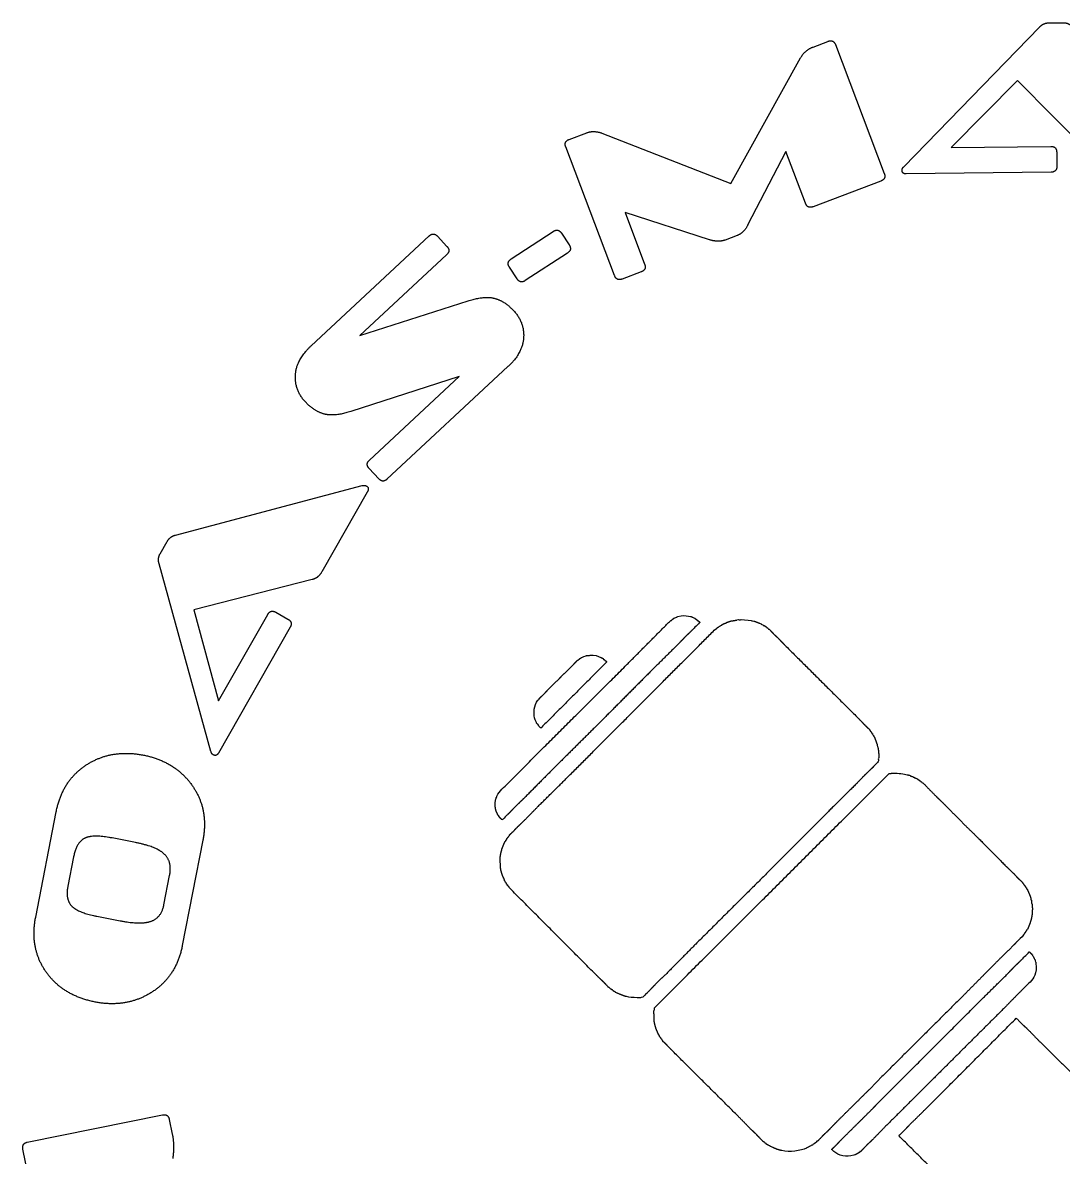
# Model space of a CAD drawing. Header units: millimetres. Extents: x -46.9 to 47.1, y -46.7 to 46.7.
# Drawn here: x -46.9 to -0.2, y -4.2 to 46.7 of the extents above; entities that cross this region are included whole.
import ezdxf

# ---------------------------------------------------------------- set-up
doc = ezdxf.new("R2010")
doc.units = ezdxf.units.MM
doc.layers.get('0').update_dxf_attribs({"linetype": 'CONTINUOUS'})

msp = doc.modelspace()

# ---------------------------------------------------------------- linework, layer by layer
for p, q in [((-7.365, 40.237), (-1.282, 46.501)), ((-0.872, 46.693), (-0.223, 46.701)), ((-11.428, 45.61), (-10.767, 45.861)), ((-10.428, 45.716), (-8.239, 39.938)), ((-15.116, 39.485), (-11.99, 45.124)), ((-2.265, 44.111), (-5.234, 41.098)), ((1.585, 40.219), (-2.265, 44.111)), ((-22.369, 41.464), (-21.579, 41.763)), ((-20.901, 41.747), (-15.116, 39.485)), ((-20.337, 35.352), (-22.527, 41.131)), ((-12.656, 40.921), (-14.366, 37.615)), ((-11.775, 38.597), (-12.656, 40.921)), ((-5.234, 41.098), (-0.774, 41.153)), ((-0.506, 40.891), (-0.498, 40.262)), ((-0.76, 39.994), (-7.253, 39.914)), ((-8.393, 39.596), (-11.433, 38.443)), ((-16.084, 36.964), (-19.867, 38.188)), ((-19.867, 38.188), (-18.987, 35.864)), ((-24.974, 36.098), (-23.084, 37.335)), ((-22.716, 37.258), (-22.372, 36.732)), ((-33.944, 32.205), (-28.651, 37.131)), ((-28.283, 37.124), (-27.855, 36.664)), ((-14.841, 37.152), (-15.374, 36.95)), ((-27.868, 36.289), (-31.766, 32.662)), ((-22.449, 36.365), (-24.34, 35.128)), ((-24.707, 35.205), (-25.051, 35.731)), ((-19.141, 35.522), (-19.995, 35.198)), ((-31.766, 32.662), (-26.907, 34.218)), ((-25.115, 31.269), (-30.545, 26.216)), ((-27.3, 30.819), (-32.166, 29.256)), ((-31.334, 27.065), (-27.3, 30.819)), ((-30.912, 26.236), (-31.341, 26.696)), ((-40.023, 23.713), (-31.656, 25.932)), ((-31.43, 25.634), (-33.469, 22.057)), ((-40.72, 22.866), (-40.399, 23.429)), ((-38.436, 13.999), (-40.762, 22.415)), ((-33.893, 21.711), (-39.198, 20.359)), ((-39.198, 20.359), (-38.1, 16.273)), ((-38.1, 16.273), (-35.892, 20.148)), ((-35.53, 20.247), (-34.984, 19.936)), ((-17.815, 19.884), (-17.787, 19.884)), ((-17.758, 19.926), (-17.73, 19.926)), ((-17.716, 19.954), (-17.688, 19.954)), ((-17.674, 19.982), (-17.548, 20.024)), ((-17.548, 20.038), (-17.52, 20.038)), ((-17.548, 20.024), (-17.548, 20.038)), ((-17.52, 20.052), (-17.352, 20.08)), ((-17.52, 20.038), (-17.52, 20.052)), ((-17.352, 20.08), (-17.352, 20.094)), ((-16.932, 20.052), (-16.89, 20.052)), ((-16.89, 20.052), (-16.89, 20.038)), ((-16.89, 20.038), (-16.862, 20.038)), ((-16.862, 20.038), (-16.862, 20.024)), ((-16.862, 20.024), (-16.736, 19.982)), ((-16.722, 19.954), (-16.694, 19.954)), ((-16.68, 19.926), (-16.652, 19.926)), ((-16.582, 19.87), (-16.582, 19.856)), ((-15.126, 19.842), (-15.126, 19.856)), ((-15.126, 19.856), (-15.07, 19.856)), ((-15.07, 19.856), (-15.07, 19.87)), ((-15.07, 19.87), (-15.014, 19.87)), ((-15.014, 19.87), (-15.014, 19.884)), ((-15.014, 19.884), (-14.93, 19.884)), ((-14.93, 19.898), (-14.846, 19.898)), ((-14.93, 19.884), (-14.93, 19.898)), ((-14.846, 19.898), (-14.846, 19.912)), ((-14.65, 19.926), (-14.201, 19.884)), ((-14.201, 19.884), (-14.201, 19.87)), ((-14.201, 19.87), (-14.145, 19.87)), ((-14.145, 19.87), (-14.145, 19.856)), ((-34.885, 19.574), (-38.1, 13.932)), ((-15.812, 19.492), (-15.784, 19.492)), ((-15.742, 19.548), (-15.714, 19.548)), ((-15.7, 19.576), (-15.672, 19.576)), ((-15.448, 19.716), (-15.448, 19.73)), ((-15.392, 19.758), (-15.35, 19.758)), ((-15.392, 19.744), (-15.392, 19.758)), ((-15.35, 19.758), (-15.35, 19.772)), ((-15.294, 19.786), (-15.294, 19.8)), ((-15.294, 19.8), (-15.252, 19.8)), ((-15.252, 19.814), (-15.21, 19.814)), ((-15.252, 19.8), (-15.252, 19.814)), ((-15.21, 19.828), (-15.168, 19.828)), ((-15.21, 19.814), (-15.21, 19.828)), ((-15.168, 19.842), (-15.126, 19.842)), ((-15.168, 19.828), (-15.168, 19.842)), ((-14.047, 19.842), (-14.047, 19.828)), ((-14.047, 19.828), (-14.005, 19.828)), ((-14.005, 19.828), (-14.005, 19.814)), ((-13.921, 19.8), (-13.921, 19.786)), ((-13.921, 19.786), (-13.893, 19.786)), ((-13.893, 19.786), (-13.893, 19.772)), ((-13.893, 19.772), (-13.851, 19.772)), ((-13.851, 19.772), (-13.851, 19.758)), ((-13.767, 19.73), (-13.767, 19.716)), ((-13.613, 19.646), (-13.613, 19.632)), ((-13.557, 19.59), (-13.529, 19.59)), ((-13.431, 19.492), (-13.403, 19.492)), ((-22.002, 18.091), (-21.974, 18.091)), ((-21.932, 18.147), (-21.904, 18.147)), ((-21.848, 18.189), (-21.848, 18.203)), ((-21.848, 18.203), (-21.82, 18.203)), ((-21.82, 18.203), (-21.82, 18.217)), ((-21.736, 18.245), (-21.736, 18.259)), ((-21.61, 18.287), (-21.61, 18.301)), ((-20.951, 18.217), (-20.923, 18.217)), ((-20.825, 18.133), (-20.797, 18.133)), ((-23.724, 16.341), (-23.724, 16.369)), ((-23.948, 15.724), (-23.948, 15.892)), ((-23.822, 15.276), (-23.836, 15.276)), ((-8.908, 14.996), (-8.908, 14.968)), ((-8.866, 14.94), (-8.866, 14.912)), ((-8.824, 14.884), (-8.824, 14.856)), ((-8.796, 14.842), (-8.796, 14.814)), ((-8.712, 14.674), (-8.698, 14.674)), ((-8.698, 14.674), (-8.698, 14.646)), ((-8.698, 14.646), (-8.684, 14.646)), ((-8.656, 14.562), (-8.642, 14.562)), ((-8.642, 14.562), (-8.642, 14.52)), ((-8.642, 14.52), (-8.628, 14.52)), ((-8.628, 14.52), (-8.628, 14.492)), ((-8.628, 14.492), (-8.614, 14.492)), ((-8.614, 14.492), (-8.614, 14.45)), ((-8.614, 14.45), (-8.6, 14.45)), ((-8.6, 14.45), (-8.6, 14.408)), ((-8.6, 14.408), (-8.586, 14.408)), ((-8.586, 14.408), (-8.586, 14.366)), ((-8.586, 14.366), (-8.572, 14.366)), ((-8.572, 14.366), (-8.572, 14.324)), ((-8.572, 14.324), (-8.558, 14.324)), ((-8.544, 14.212), (-8.53, 14.212)), ((-8.53, 14.212), (-8.53, 14.142)), ((-8.53, 14.142), (-8.516, 14.142)), ((-8.516, 14.142), (-8.516, 14.058)), ((-8.516, 14.058), (-8.502, 14.058)), ((-8.502, 14.058), (-8.502, 13.904)), ((-8.502, 13.904), (-8.488, 13.904)), ((-8.488, 13.904), (-8.488, 13.708)), ((-8.488, 13.708), (-8.502, 13.708)), ((-8.025, 13.008), (-7.927, 13.008)), ((-7.927, 13.008), (-7.927, 13.022)), ((-7.157, 12.951), (-7.157, 12.937)), ((-7.073, 12.923), (-7.073, 12.909)), ((-7.073, 12.909), (-7.045, 12.909)), ((-7.045, 12.909), (-7.045, 12.895)), ((-7.045, 12.895), (-7.003, 12.895)), ((-7.003, 12.895), (-7.003, 12.881)), ((-6.947, 12.867), (-6.947, 12.853)), ((-6.947, 12.853), (-6.905, 12.853)), ((-6.905, 12.853), (-6.905, 12.839)), ((-6.905, 12.839), (-6.877, 12.839)), ((-6.877, 12.839), (-6.877, 12.825)), ((-6.877, 12.825), (-6.849, 12.825)), ((-6.737, 12.741), (-6.709, 12.741)), ((-6.709, 12.741), (-6.709, 12.727)), ((-6.653, 12.685), (-6.625, 12.685)), ((-6.527, 12.587), (-6.499, 12.587)), ((-25.657, 11.873), (-25.643, 11.873)), ((-25.643, 11.929), (-25.629, 11.929)), ((-25.643, 11.873), (-25.643, 11.929)), ((-25.629, 11.957), (-25.615, 11.957)), ((-25.629, 11.929), (-25.629, 11.957)), ((-25.615, 11.957), (-25.615, 11.999)), ((-46.298, 6.572), (-45.377, 11.297)), ((-25.671, 11.495), (-25.685, 11.495)), ((-25.671, 11.411), (-25.671, 11.495)), ((-25.657, 11.411), (-25.671, 11.411)), ((-25.657, 11.355), (-25.657, 11.411)), ((-25.531, 11.089), (-25.531, 11.117)), ((-25.489, 11.033), (-25.489, 11.061)), ((-25.391, 10.935), (-25.391, 10.949)), ((-25.097, 10.165), (-25.097, 10.193)), ((-25.041, 10.235), (-25.041, 10.263)), ((-41.823, 9.914), (-42.874, 10.119)), ((-38.801, 10.015), (-39.722, 5.291)), ((-25.125, 10.123), (-25.125, 10.151)), ((-44.6, 9.274), (-44.856, 7.963)), ((-25.461, 9.282), (-25.447, 9.282)), ((-25.447, 9.282), (-25.447, 9.38)), ((-25.447, 9.38), (-25.433, 9.38)), ((-25.433, 9.38), (-25.433, 9.45)), ((-25.433, 9.45), (-25.419, 9.45)), ((-25.419, 9.45), (-25.419, 9.506)), ((-25.419, 9.506), (-25.405, 9.506)), ((-25.405, 9.506), (-25.405, 9.562)), ((-25.405, 9.562), (-25.391, 9.562)), ((-25.391, 9.562), (-25.391, 9.618)), ((-25.447, 8.75), (-25.447, 8.848)), ((-25.433, 8.75), (-25.447, 8.75)), ((-25.433, 8.666), (-25.433, 8.75)), ((-25.419, 8.666), (-25.433, 8.666)), ((-25.419, 8.61), (-25.419, 8.666)), ((-40.545, 7.123), (-40.29, 8.434)), ((-25.405, 8.61), (-25.419, 8.61)), ((-25.405, 8.554), (-25.405, 8.61)), ((-25.391, 8.554), (-25.405, 8.554)), ((-25.391, 8.512), (-25.391, 8.554)), ((-25.377, 8.512), (-25.391, 8.512)), ((-25.377, 8.47), (-25.377, 8.512)), ((-25.363, 8.47), (-25.377, 8.47)), ((-25.363, 8.428), (-25.363, 8.47)), ((-25.349, 8.428), (-25.363, 8.428)), ((-25.349, 8.386), (-25.349, 8.428)), ((-25.335, 8.386), (-25.349, 8.386)), ((-25.335, 8.358), (-25.335, 8.386)), ((-25.321, 8.358), (-25.335, 8.358)), ((-25.321, 8.316), (-25.321, 8.358)), ((-25.307, 8.316), (-25.321, 8.316)), ((-25.265, 8.232), (-25.279, 8.232)), ((-25.265, 8.204), (-25.265, 8.232)), ((-25.251, 8.204), (-25.265, 8.204)), ((-25.153, 8.008), (-25.153, 8.036)), ((-25.111, 7.952), (-25.111, 7.98)), ((-25.069, 7.896), (-25.069, 7.924)), ((-2.046, 8.134), (-2.046, 8.106)), ((-1.99, 8.064), (-1.99, 8.036)), ((-1.948, 8.008), (-1.948, 7.98)), ((-1.92, 7.966), (-1.92, 7.938)), ((-1.878, 7.882), (-1.864, 7.882)), ((-1.808, 7.756), (-1.794, 7.756)), ((-1.78, 7.7), (-1.766, 7.7)), ((-1.766, 7.7), (-1.766, 7.658)), ((-1.766, 7.658), (-1.752, 7.658)), ((-1.738, 7.602), (-1.724, 7.602)), ((-1.724, 7.602), (-1.724, 7.56)), ((-1.724, 7.56), (-1.71, 7.56)), ((-1.71, 7.56), (-1.71, 7.518)), ((-1.71, 7.518), (-1.696, 7.518)), ((-1.696, 7.518), (-1.696, 7.476)), ((-1.696, 7.476), (-1.682, 7.476)), ((-1.682, 7.476), (-1.682, 7.434)), ((-1.682, 7.434), (-1.668, 7.434)), ((-1.654, 7.322), (-1.64, 7.322)), ((-1.626, 7.154), (-1.612, 7.154)), ((-1.612, 7.154), (-1.612, 6.986)), ((-1.612, 6.678), (-1.626, 6.678)), ((-1.626, 6.678), (-1.626, 6.58)), ((-1.612, 6.986), (-1.597, 6.986)), ((-1.612, 6.846), (-1.612, 6.678)), ((-43.558, 6.609), (-42.507, 6.404)), ((-1.696, 6.313), (-1.822, 6.019)), ((-1.696, 6.355), (-1.696, 6.313)), ((-1.682, 6.355), (-1.696, 6.355)), ((-1.668, 6.397), (-1.682, 6.397)), ((-1.682, 6.397), (-1.682, 6.355)), ((-1.668, 6.453), (-1.668, 6.397)), ((-1.654, 6.453), (-1.668, 6.453)), ((-1.64, 6.509), (-1.654, 6.509)), ((-1.654, 6.509), (-1.654, 6.453)), ((-1.64, 6.58), (-1.64, 6.509)), ((-1.626, 6.58), (-1.64, 6.58)), ((-1.99, 5.795), (-1.99, 5.767)), ((-1.948, 5.851), (-1.948, 5.823)), ((-1.92, 5.893), (-1.92, 5.865)), ((-1.864, 5.949), (-1.878, 5.949)), ((-1.64, 4.927), (-1.64, 4.899)), ((-1.597, 4.871), (-1.597, 4.843)), ((-1.555, 4.787), (-1.541, 4.787)), ((-1.541, 4.787), (-1.541, 4.759)), ((-1.541, 4.759), (-1.527, 4.759)), ((-1.499, 4.675), (-1.485, 4.675)), ((-1.457, 4.549), (-1.443, 4.549)), ((-1.443, 4.549), (-1.443, 4.479)), ((-20.573, 3.415), (-20.601, 3.415)), ((-20.433, 3.303), (-20.461, 3.303)), ((-20.377, 3.26), (-20.405, 3.26)), ((-20.209, 3.148), (-20.209, 3.162)), ((-20.181, 3.148), (-20.209, 3.148)), ((-20.181, 3.134), (-20.181, 3.148)), ((-20.097, 3.092), (-20.097, 3.106)), ((-20.055, 3.092), (-20.097, 3.092)), ((-20.055, 3.078), (-20.055, 3.092)), ((-20.027, 3.078), (-20.055, 3.078)), ((-20.027, 3.064), (-20.027, 3.078)), ((-19.985, 3.064), (-20.027, 3.064)), ((-19.985, 3.05), (-19.985, 3.064)), ((-19.943, 3.05), (-19.985, 3.05)), ((-19.943, 3.036), (-19.943, 3.05)), ((-19.901, 3.036), (-19.943, 3.036)), ((-19.901, 3.022), (-19.901, 3.036)), ((-19.859, 3.022), (-19.901, 3.022)), ((-19.859, 3.008), (-19.859, 3.022)), ((-19.803, 3.008), (-19.859, 3.008)), ((-18.571, 2.364), (-18.557, 2.364)), ((-18.543, 1.874), (-18.557, 1.874)), ((-18.543, 1.79), (-18.543, 1.874)), ((-18.529, 1.79), (-18.543, 1.79)), ((-18.529, 1.734), (-18.529, 1.79)), ((-18.515, 1.734), (-18.529, 1.734)), ((-18.515, 1.678), (-18.515, 1.734)), ((-18.501, 1.678), (-18.515, 1.678)), ((-18.501, 1.636), (-18.501, 1.678)), ((-18.487, 1.636), (-18.501, 1.636)), ((-18.459, 1.538), (-18.473, 1.538)), ((-2.214, 1.93), (-2.004, 1.72)), ((-18.431, 1.468), (-18.445, 1.468)), ((-18.431, 1.44), (-18.431, 1.468)), ((-18.417, 1.44), (-18.431, 1.44)), ((-18.417, 1.398), (-18.417, 1.44)), ((-18.403, 1.398), (-18.417, 1.398)), ((-18.375, 1.342), (-18.389, 1.342)), ((-18.277, 1.146), (-18.277, 1.174)), ((-18.249, 1.104), (-18.249, 1.132)), ((-18.207, 1.048), (-18.207, 1.076)), ((-18.165, 0.992), (-18.165, 1.02)), ((-46.674, -3.533), (-40.618, -2.305)), ((-40.305, -2.512), (-40.17, -3.176)), ((-13.627, -3.518), (-13.655, -3.518)), ((-11.317, -3.56), (-11.345, -3.56)), ((-11.232, -3.49), (-11.26, -3.49)), ((-46.619, -5.086), (-46.871, -3.844)), ((-13.501, -3.616), (-13.529, -3.616)), ((-13.221, -3.77), (-13.347, -3.728)), ((-13.221, -3.784), (-13.221, -3.77)), ((-13.165, -3.812), (-13.165, -3.798)), ((-13.081, -3.84), (-13.081, -3.826)), ((-13.053, -3.84), (-13.081, -3.84)), ((-13.053, -3.854), (-13.053, -3.84)), ((-12.997, -3.854), (-13.053, -3.854)), ((-12.997, -3.868), (-12.997, -3.854)), ((-12.955, -3.868), (-12.997, -3.868)), ((-12.955, -3.882), (-12.955, -3.868)), ((-12.899, -3.882), (-12.955, -3.882)), ((-12.899, -3.896), (-12.899, -3.882)), ((-12.829, -3.896), (-12.899, -3.896)), ((-11.723, -3.784), (-11.723, -3.798)), ((-11.639, -3.742), (-11.639, -3.756)), ((-11.611, -3.742), (-11.639, -3.742)), ((-11.611, -3.728), (-11.611, -3.742)), ((-11.415, -3.63), (-11.443, -3.63)), ((-11.359, -3.588), (-11.387, -3.588)), ((-10.588, -3.868), (-10.588, -3.84)), ((-10.574, -3.868), (-10.588, -3.868)), ((-9.468, -4.05), (-9.468, -4.064)), ((-9.44, -4.05), (-9.468, -4.05)), ((-9.398, -4.022), (-9.426, -4.022)), ((-9.356, -3.994), (-9.384, -3.994)), ((-9.3, -3.952), (-9.328, -3.952)), ((-9.524, -4.078), (-9.524, -4.092))]:
    msp.add_line(p, q)
for points, degree in [([(-1.282, 46.501), (-1.098, 46.69), (-0.872, 46.693)], 2), ([(-0.223, 46.701), (0.022, 46.704), (0.211, 46.519)], 2), ([(-10.767, 45.861), (-10.519, 45.955), (-10.428, 45.716)], 2), ([(-11.99, 45.124), (-11.805, 45.467), (-11.428, 45.61)], 2), ([(-21.579, 41.763), (-21.276, 41.878), (-20.901, 41.747)], 2), ([(-22.527, 41.131), (-22.617, 41.37), (-22.369, 41.464)], 2), ([(-0.774, 41.153), (-0.509, 41.156), (-0.506, 40.891)], 2), ([(-7.442, 40.079), (-7.443, 40.167), (-7.365, 40.237)], 2), ([(-0.498, 40.262), (-0.495, 39.997), (-0.76, 39.994)], 2), ([(-8.239, 39.938), (-8.145, 39.69), (-8.393, 39.596)], 2), ([(-7.253, 39.914), (-7.44, 39.912), (-7.442, 40.079)], 2), ([(-11.433, 38.443), (-11.681, 38.349), (-11.775, 38.597)], 2), ([(-28.651, 37.131), (-28.457, 37.311), (-28.283, 37.124)], 2), ([(-23.084, 37.335), (-22.862, 37.48), (-22.716, 37.258)], 2), ([(-14.366, 37.615), (-14.529, 37.27), (-14.841, 37.152)], 2), ([(-27.855, 36.664), (-27.674, 36.47), (-27.868, 36.289)], 2), ([(-22.372, 36.732), (-22.227, 36.51), (-22.449, 36.365)], 2), ([(-15.374, 36.95), (-15.687, 36.831), (-16.084, 36.964)], 2), ([(-25.051, 35.731), (-25.196, 35.953), (-24.974, 36.098)], 2), ([(-18.987, 35.864), (-18.893, 35.616), (-19.141, 35.522)], 2), ([(-24.34, 35.128), (-24.562, 34.983), (-24.707, 35.205)], 2), ([(-19.995, 35.198), (-20.243, 35.104), (-20.337, 35.352)], 2), ([(-26.907, 34.218), (-26.161, 34.456), (-25.71, 34.332)], 2), ([(-25.71, 34.332), (-25.26, 34.208), (-24.851, 33.769)], 2), ([(-24.851, 33.769), (-24.376, 33.258), (-24.415, 32.572)], 2), ([(-34.648, 30.899), (-34.606, 31.589), (-33.944, 32.205)], 2), ([(-24.415, 32.572), (-24.453, 31.885), (-25.115, 31.269)], 2), ([(-34.215, 29.698), (-34.69, 30.209), (-34.648, 30.899)], 2), ([(-33.362, 29.143), (-33.813, 29.267), (-34.215, 29.698)], 2), ([(-32.166, 29.256), (-32.911, 29.019), (-33.362, 29.143)], 2), ([(-31.341, 26.696), (-31.521, 26.891), (-31.334, 27.065)], 2), ([(-30.545, 26.216), (-30.731, 26.042), (-30.912, 26.236)], 2), ([(-31.656, 25.932), (-31.549, 25.961), (-31.455, 25.908)], 2), ([(-31.455, 25.908), (-31.319, 25.83), (-31.43, 25.634)], 2), ([(-40.399, 23.429), (-40.277, 23.643), (-40.023, 23.713)], 2), ([(-40.762, 22.415), (-40.832, 22.67), (-40.72, 22.866)], 2), ([(-33.469, 22.057), (-33.625, 21.784), (-33.893, 21.711)], 2), ([(-35.892, 20.148), (-35.76, 20.378), (-35.53, 20.247)], 2), ([(-34.984, 19.936), (-34.753, 19.804), (-34.885, 19.574)], 2), ([(-19.859, 17.825), (-18.837, 18.854), (-17.815, 19.884)], 2), ([(-17.787, 19.884), (-17.777, 19.898), (-17.768, 19.912), (-17.758, 19.926)], 3), ([(-17.73, 19.926), (-17.726, 19.935), (-17.721, 19.944), (-17.716, 19.954)], 3), ([(-17.688, 19.954), (-17.684, 19.963), (-17.679, 19.972), (-17.674, 19.982)], 3), ([(-17.352, 20.094), (-17.188, 20.097), (-17.045, 20.095), (-16.932, 20.052)], 3), ([(-16.736, 19.982), (-16.732, 19.972), (-16.727, 19.963), (-16.722, 19.954)], 3), ([(-16.694, 19.954), (-16.69, 19.944), (-16.685, 19.935), (-16.68, 19.926)], 3), ([(-16.652, 19.926), (-16.643, 19.912), (-16.634, 19.898), (-16.624, 19.884)], 3), ([(-16.624, 19.884), (-16.61, 19.879), (-16.596, 19.874), (-16.582, 19.87)], 3), ([(-16.582, 19.856), (-16.559, 19.837), (-16.536, 19.818), (-16.512, 19.8)], 3), ([(-14.846, 19.912), (-14.784, 19.929), (-14.69, 19.89), (-14.65, 19.926)], 3), ([(-14.145, 19.856), (-14.113, 19.851), (-14.08, 19.846), (-14.047, 19.842)], 3), ([(-22.478, 12.811), (-19.145, 16.151), (-15.812, 19.492)], 2), ([(-16.792, 19.506), (-16.981, 19.323), (-17.17, 19.141)], 2), ([(-16.736, 19.576), (-16.755, 19.552), (-16.774, 19.529), (-16.792, 19.506)], 3), ([(-16.526, 19.786), (-16.574, 19.703), (-16.669, 19.642), (-16.736, 19.576)], 3), ([(-16.512, 19.8), (-16.524, 19.784), (-16.51, 19.798), (-16.526, 19.786)], 3), ([(-15.784, 19.492), (-15.77, 19.51), (-15.756, 19.529), (-15.742, 19.548)], 3), ([(-15.714, 19.548), (-15.709, 19.557), (-15.704, 19.566), (-15.7, 19.576)], 3), ([(-15.672, 19.576), (-15.662, 19.59), (-15.653, 19.604), (-15.644, 19.618)], 3), ([(-15.644, 19.618), (-15.625, 19.622), (-15.606, 19.627), (-15.588, 19.632)], 3), ([(-15.588, 19.632), (-15.583, 19.641), (-15.578, 19.65), (-15.574, 19.66)], 3), ([(-15.574, 19.66), (-15.555, 19.664), (-15.536, 19.669), (-15.518, 19.674)], 3), ([(-15.518, 19.674), (-15.513, 19.683), (-15.508, 19.692), (-15.504, 19.702)], 3), ([(-15.504, 19.702), (-15.485, 19.706), (-15.466, 19.711), (-15.448, 19.716)], 3), ([(-15.448, 19.73), (-15.429, 19.734), (-15.41, 19.739), (-15.392, 19.744)], 3), ([(-15.35, 19.772), (-15.331, 19.776), (-15.312, 19.781), (-15.294, 19.786)], 3), ([(-14.005, 19.814), (-13.977, 19.809), (-13.949, 19.804), (-13.921, 19.8)], 3), ([(-13.851, 19.758), (-13.823, 19.748), (-13.795, 19.739), (-13.767, 19.73)], 3), ([(-13.767, 19.716), (-13.739, 19.706), (-13.711, 19.697), (-13.683, 19.688)], 3), ([(-13.683, 19.688), (-13.679, 19.678), (-13.674, 19.669), (-13.669, 19.66)], 3), ([(-13.669, 19.66), (-13.651, 19.655), (-13.632, 19.65), (-13.613, 19.646)], 3), ([(-13.613, 19.632), (-13.599, 19.627), (-13.585, 19.622), (-13.571, 19.618)], 3), ([(-13.571, 19.618), (-13.567, 19.608), (-13.562, 19.599), (-13.557, 19.59)], 3), ([(-13.529, 19.59), (-13.525, 19.58), (-13.52, 19.571), (-13.515, 19.562)], 3), ([(-13.515, 19.562), (-13.501, 19.557), (-13.487, 19.552), (-13.473, 19.548)], 3), ([(-13.473, 19.548), (-13.459, 19.529), (-13.445, 19.51), (-13.431, 19.492)], 3), ([(-13.403, 19.492), (-13.284, 19.365), (-13.165, 19.239)], 2), ([(-17.17, 19.141), (-17.331, 18.973), (-17.492, 18.805)], 2), ([(-13.165, 19.239), (-13.102, 19.183), (-13.039, 19.127)], 2), ([(-13.039, 19.127), (-12.864, 18.945), (-12.689, 18.763)], 2), ([(-21.61, 18.301), (-21.559, 18.318), (-21.462, 18.299), (-21.428, 18.329)], 3), ([(-21.428, 18.329), (-21.235, 18.333), (-21.073, 18.286), (-20.951, 18.217)], 3), ([(-17.492, 18.805), (-18.031, 18.273), (-18.571, 17.741)], 2), ([(-12.689, 18.763), (-11.051, 17.132), (-9.412, 15.5)], 2), ([(-24.158, 13.54), (-22.009, 15.682), (-19.859, 17.825)], 2), ([(-20.699, 18.007), (-22.17, 16.53), (-23.64, 15.052)], 2), ([(-22.716, 17.377), (-22.478, 17.608), (-22.24, 17.839)], 2), ([(-22.24, 17.839), (-22.121, 17.965), (-22.002, 18.091)], 2), ([(-21.974, 18.091), (-21.96, 18.11), (-21.946, 18.128), (-21.932, 18.147)], 3), ([(-21.904, 18.147), (-21.899, 18.156), (-21.894, 18.166), (-21.89, 18.175)], 3), ([(-21.89, 18.175), (-21.876, 18.18), (-21.862, 18.184), (-21.848, 18.189)], 3), ([(-21.82, 18.217), (-21.792, 18.227), (-21.764, 18.236), (-21.736, 18.245)], 3), ([(-21.736, 18.259), (-21.694, 18.269), (-21.652, 18.278), (-21.61, 18.287)], 3), ([(-20.923, 18.217), (-20.919, 18.208), (-20.914, 18.198), (-20.909, 18.189)], 3), ([(-20.909, 18.189), (-20.891, 18.184), (-20.872, 18.18), (-20.853, 18.175)], 3), ([(-20.853, 18.175), (-20.844, 18.161), (-20.835, 18.147), (-20.825, 18.133)], 3), ([(-20.797, 18.133), (-20.793, 18.124), (-20.788, 18.114), (-20.783, 18.105)], 3), ([(-20.783, 18.105), (-20.734, 18.063), (-20.685, 18.021)], 2), ([(-20.685, 18.021), (-20.697, 18.005), (-20.684, 18.019), (-20.699, 18.007)], 3), ([(-22.856, 17.223), (-22.786, 17.3), (-22.716, 17.377)], 2), ([(-18.571, 17.741), (-19.74, 16.565), (-20.909, 15.388)], 2), ([(-23.346, 16.747), (-23.101, 16.985), (-22.856, 17.223)], 2), ([(-23.948, 15.892), (-23.904, 16.043), (-23.861, 16.184), (-23.78, 16.299)], 3), ([(-23.78, 16.299), (-23.762, 16.313), (-23.743, 16.327), (-23.724, 16.341)], 3), ([(-23.724, 16.369), (-23.598, 16.488), (-23.472, 16.607)], 2), ([(-23.472, 16.607), (-23.409, 16.677), (-23.346, 16.747)], 2), ([(-23.85, 15.332), (-23.91, 15.443), (-23.948, 15.551), (-23.948, 15.724)], 3), ([(-23.836, 15.276), (-23.841, 15.295), (-23.846, 15.314), (-23.85, 15.332)], 3), ([(-23.808, 15.234), (-23.813, 15.248), (-23.818, 15.262), (-23.822, 15.276)], 3), ([(-20.909, 15.388), (-22.016, 14.289), (-23.122, 13.19)], 2), ([(-9.412, 15.5), (-9.244, 15.325), (-9.076, 15.15)], 2), ([(-23.78, 15.22), (-23.79, 15.225), (-23.799, 15.23), (-23.808, 15.234)], 3), ([(-23.654, 15.066), (-23.714, 15.101), (-23.742, 15.163), (-23.78, 15.22)], 3), ([(-23.64, 15.052), (-23.656, 15.064), (-23.642, 15.05), (-23.654, 15.066)], 3), ([(-9.076, 15.15), (-8.992, 15.073), (-8.908, 14.996)], 2), ([(-8.908, 14.968), (-8.894, 14.959), (-8.88, 14.949), (-8.866, 14.94)], 3), ([(-8.866, 14.912), (-8.852, 14.903), (-8.838, 14.893), (-8.824, 14.884)], 3), ([(-8.824, 14.856), (-8.814, 14.851), (-8.805, 14.847), (-8.796, 14.842)], 3), ([(-8.796, 14.814), (-8.786, 14.809), (-8.777, 14.805), (-8.768, 14.8)], 3), ([(-8.768, 14.8), (-8.763, 14.781), (-8.758, 14.763), (-8.754, 14.744)], 3), ([(-8.754, 14.744), (-8.744, 14.739), (-8.735, 14.735), (-8.726, 14.73)], 3), ([(-8.726, 14.73), (-8.721, 14.711), (-8.716, 14.693), (-8.712, 14.674)], 3), ([(-8.684, 14.646), (-8.674, 14.618), (-8.665, 14.59), (-8.656, 14.562)], 3), ([(-8.558, 14.324), (-8.553, 14.287), (-8.548, 14.249), (-8.544, 14.212)], 3), ([(-43.998, 13.416), (-42.896, 14.117), (-41.468, 13.838)], 2), ([(-41.468, 13.838), (-40.061, 13.564), (-39.293, 12.494)], 2), ([(-38.338, 13.853), (-38.415, 13.897), (-38.436, 13.999)], 2), ([(-38.1, 13.932), (-38.193, 13.77), (-38.338, 13.853)], 2), ([(-45.377, 11.297), (-45.1, 12.715), (-43.998, 13.416)], 2), ([(-25.111, 12.573), (-24.635, 13.057), (-24.158, 13.54)], 2), ([(-8.754, 13.288), (-8.943, 13.105), (-9.132, 12.923)], 2), ([(-8.698, 13.358), (-8.716, 13.334), (-8.735, 13.311), (-8.754, 13.288)], 3), ([(-8.516, 13.554), (-8.534, 13.485), (-8.649, 13.406), (-8.698, 13.358)], 3), ([(-8.502, 13.708), (-8.516, 13.655), (-8.486, 13.588), (-8.516, 13.554)], 3), ([(-23.122, 13.19), (-23.738, 12.567), (-24.355, 11.943)], 2), ([(-23.752, 11.551), (-23.115, 12.181), (-22.478, 12.811)], 2), ([(-18.543, 2.504), (-13.285, 7.755), (-8.025, 13.008)], 2), ([(-9.132, 12.923), (-9.335, 12.713), (-9.538, 12.503)], 2), ([(-7.927, 13.022), (-7.681, 13.025), (-7.447, 13.026), (-7.269, 12.965)], 3), ([(-7.269, 12.965), (-7.232, 12.961), (-7.195, 12.956), (-7.157, 12.951)], 3), ([(-7.157, 12.937), (-7.129, 12.933), (-7.101, 12.928), (-7.073, 12.923)], 3), ([(-7.003, 12.881), (-6.985, 12.877), (-6.966, 12.872), (-6.947, 12.867)], 3), ([(-6.849, 12.825), (-6.845, 12.816), (-6.84, 12.807), (-6.835, 12.797)], 3), ([(-6.835, 12.797), (-6.807, 12.788), (-6.779, 12.779), (-6.751, 12.769)], 3), ([(-6.751, 12.769), (-6.746, 12.76), (-6.742, 12.751), (-6.737, 12.741)], 3), ([(-6.709, 12.727), (-6.695, 12.723), (-6.681, 12.718), (-6.667, 12.713)], 3), ([(-39.293, 12.494), (-38.526, 11.423), (-38.801, 10.015)], 2), ([(-25.615, 11.999), (-25.514, 12.226), (-25.278, 12.406), (-25.111, 12.573)], 3), ([(-9.538, 12.503), (-10.14, 11.908), (-10.742, 11.313)], 2), ([(-6.667, 12.713), (-6.662, 12.704), (-6.658, 12.695), (-6.653, 12.685)], 3), ([(-6.625, 12.685), (-6.62, 12.676), (-6.616, 12.667), (-6.611, 12.657)], 3), ([(-6.611, 12.657), (-6.597, 12.653), (-6.583, 12.648), (-6.569, 12.643)], 3), ([(-6.569, 12.643), (-6.555, 12.625), (-6.541, 12.606), (-6.527, 12.587)], 3), ([(-6.499, 12.587), (-6.205, 12.286), (-5.911, 11.985)], 2), ([(-25.685, 11.495), (-25.707, 11.573), (-25.675, 11.82), (-25.657, 11.873)], 3), ([(-24.355, 11.943), (-24.558, 11.747), (-24.761, 11.551)], 2), ([(-5.911, 11.985), (-5.722, 11.803), (-5.533, 11.621)], 2), ([(-25.559, 11.131), (-25.608, 11.243), (-25.657, 11.355)], 2), ([(-24.761, 11.551), (-24.95, 11.355), (-25.139, 11.159)], 2), ([(-24.341, 10.949), (-24.046, 11.25), (-23.752, 11.551)], 2), ([(-10.742, 11.313), (-12.178, 9.871), (-13.613, 8.428)], 2), ([(-5.533, 11.621), (-5.071, 11.152), (-4.608, 10.683)], 2), ([(-25.531, 11.117), (-25.54, 11.122), (-25.55, 11.126), (-25.559, 11.131)], 3), ([(-25.489, 11.061), (-25.503, 11.07), (-25.517, 11.08), (-25.531, 11.089)], 3), ([(-25.391, 10.949), (-25.44, 10.991), (-25.489, 11.033)], 2), ([(-25.195, 11.117), (-25.243, 11.068), (-25.322, 10.953), (-25.391, 10.935)], 3), ([(-25.139, 11.159), (-25.157, 11.145), (-25.176, 11.131), (-25.195, 11.117)], 3), ([(-24.747, 10.557), (-24.544, 10.753), (-24.341, 10.949)], 2), ([(-42.874, 10.119), (-43.752, 10.29), (-44.114, 10.1)], 2), ([(-25.097, 10.193), (-25.078, 10.207), (-25.059, 10.221), (-25.041, 10.235)], 3), ([(-25.041, 10.263), (-24.943, 10.354), (-24.845, 10.445)], 2), ([(-24.845, 10.445), (-24.796, 10.501), (-24.747, 10.557)], 2), ([(-4.608, 10.683), (-4.293, 10.375), (-3.978, 10.067)], 2), ([(-44.114, 10.1), (-44.476, 9.911), (-44.6, 9.274)], 2), ([(-40.515, 9.384), (-40.859, 9.726), (-41.823, 9.914)], 2), ([(-25.391, 9.618), (-25.321, 9.787), (-25.251, 9.955)], 2), ([(-25.251, 9.955), (-25.241, 9.959), (-25.232, 9.964), (-25.223, 9.969)], 3), ([(-25.223, 9.969), (-25.218, 9.987), (-25.213, 10.006), (-25.209, 10.025)], 3), ([(-25.209, 10.025), (-25.199, 10.029), (-25.19, 10.034), (-25.181, 10.039)], 3), ([(-25.181, 10.039), (-25.176, 10.057), (-25.171, 10.076), (-25.167, 10.095)], 3), ([(-25.167, 10.095), (-25.153, 10.104), (-25.139, 10.113), (-25.125, 10.123)], 3), ([(-25.125, 10.151), (-25.115, 10.155), (-25.106, 10.16), (-25.097, 10.165)], 3), ([(-3.978, 10.067), (-3.383, 9.465), (-2.788, 8.862)], 2), ([(-40.29, 8.434), (-40.171, 9.042), (-40.515, 9.384)], 2), ([(-25.447, 8.848), (-25.462, 8.9), (-25.481, 9.212), (-25.461, 9.282)], 3), ([(-2.788, 8.862), (-2.606, 8.687), (-2.424, 8.512)], 2), ([(-25.279, 8.232), (-25.288, 8.26), (-25.297, 8.288), (-25.307, 8.316)], 3), ([(-25.223, 8.12), (-25.232, 8.148), (-25.241, 8.176), (-25.251, 8.204)], 3), ([(-13.613, 8.428), (-15.154, 6.895), (-16.694, 5.361)], 2), ([(-2.424, 8.512), (-2.34, 8.421), (-2.256, 8.33)], 2), ([(-2.256, 8.33), (-2.151, 8.232), (-2.046, 8.134)], 2), ([(-44.856, 7.963), (-44.97, 7.375), (-44.693, 7.075)], 2), ([(-25.195, 8.106), (-25.204, 8.111), (-25.213, 8.115), (-25.223, 8.12)], 3), ([(-25.181, 8.05), (-25.185, 8.069), (-25.19, 8.087), (-25.195, 8.106)], 3), ([(-25.153, 8.036), (-25.162, 8.041), (-25.171, 8.045), (-25.181, 8.05)], 3), ([(-25.111, 7.98), (-25.125, 7.989), (-25.139, 7.999), (-25.153, 8.008)], 3), ([(-25.069, 7.924), (-25.083, 7.933), (-25.097, 7.943), (-25.111, 7.952)], 3), ([(-21.148, 3.961), (-23.108, 5.928), (-25.069, 7.896)], 2), ([(-2.046, 8.106), (-2.027, 8.092), (-2.008, 8.078), (-1.99, 8.064)], 3), ([(-1.99, 8.036), (-1.976, 8.027), (-1.962, 8.017), (-1.948, 8.008)], 3), ([(-1.948, 7.98), (-1.938, 7.975), (-1.929, 7.971), (-1.92, 7.966)], 3), ([(-1.92, 7.938), (-1.91, 7.933), (-1.901, 7.929), (-1.892, 7.924)], 3), ([(-1.892, 7.924), (-1.887, 7.91), (-1.882, 7.896), (-1.878, 7.882)], 3), ([(-1.864, 7.882), (-1.859, 7.863), (-1.854, 7.845), (-1.85, 7.826)], 3), ([(-1.85, 7.826), (-1.84, 7.821), (-1.831, 7.817), (-1.822, 7.812)], 3), ([(-1.822, 7.812), (-1.817, 7.793), (-1.812, 7.775), (-1.808, 7.756)], 3), ([(-1.794, 7.756), (-1.789, 7.737), (-1.784, 7.718), (-1.78, 7.7)], 3), ([(-1.752, 7.658), (-1.747, 7.639), (-1.742, 7.62), (-1.738, 7.602)], 3), ([(-1.668, 7.434), (-1.663, 7.396), (-1.658, 7.359), (-1.654, 7.322)], 3), ([(-1.64, 7.322), (-1.633, 7.238), (-1.626, 7.154)], 2), ([(-44.693, 7.075), (-44.416, 6.776), (-43.558, 6.609)], 2), ([(-41.104, 6.391), (-40.655, 6.563), (-40.545, 7.123)], 2), ([(-1.597, 6.986), (-1.585, 6.94), (-1.605, 6.87), (-1.612, 6.846)], 3), ([(-45.824, 4.098), (-46.574, 5.155), (-46.298, 6.572)], 2), ([(-42.507, 6.404), (-41.553, 6.218), (-41.104, 6.391)], 2), ([(-1.99, 5.767), (-2.068, 5.658), (-2.202, 5.555), (-2.298, 5.459)], 3), ([(-1.948, 5.823), (-1.962, 5.814), (-1.976, 5.805), (-1.99, 5.795)], 3), ([(-1.92, 5.865), (-1.929, 5.861), (-1.938, 5.856), (-1.948, 5.851)], 3), ([(-1.892, 5.907), (-1.901, 5.903), (-1.91, 5.898), (-1.92, 5.893)], 3), ([(-1.878, 5.949), (-1.882, 5.935), (-1.887, 5.921), (-1.892, 5.907)], 3), ([(-1.85, 6.005), (-1.854, 5.987), (-1.859, 5.968), (-1.864, 5.949)], 3), ([(-1.822, 6.019), (-1.831, 6.015), (-1.84, 6.01), (-1.85, 6.005)], 3), ([(-39.722, 5.291), (-39.994, 3.892), (-41.107, 3.189)], 2), ([(-16.694, 5.361), (-17.345, 4.703), (-17.997, 4.045)], 2), ([(-2.438, 5.305), (-2.69, 5.06), (-2.942, 4.815)], 2), ([(-2.298, 5.459), (-2.368, 5.382), (-2.438, 5.305)], 2), ([(-2.942, 4.815), (-3.81, 3.94), (-4.678, 3.064)], 2), ([(-2.396, 4.353), (-2.2, 4.542), (-2.004, 4.731)], 2), ([(-2.004, 4.731), (-1.985, 4.754), (-1.966, 4.778), (-1.948, 4.801)], 3), ([(-1.948, 4.801), (-1.881, 4.868), (-1.786, 4.928), (-1.738, 5.011)], 3), ([(-1.738, 5.011), (-1.689, 4.969), (-1.64, 4.927)], 2), ([(-1.64, 4.899), (-1.626, 4.89), (-1.612, 4.88), (-1.597, 4.871)], 3), ([(-1.597, 4.843), (-1.588, 4.838), (-1.579, 4.834), (-1.569, 4.829)], 3), ([(-1.569, 4.829), (-1.565, 4.815), (-1.56, 4.801), (-1.555, 4.787)], 3), ([(-1.527, 4.759), (-1.518, 4.731), (-1.509, 4.703), (-1.499, 4.675)], 3), ([(-1.485, 4.675), (-1.476, 4.633), (-1.467, 4.591), (-1.457, 4.549)], 3), ([(-43.628, 2.759), (-45.074, 3.041), (-45.824, 4.098)], 2), ([(-2.76, 3.975), (-2.578, 4.164), (-2.396, 4.353)], 2), ([(-1.443, 4.479), (-1.399, 4.33), (-1.437, 4.07), (-1.485, 3.961)], 3), ([(-20.769, 3.597), (-20.958, 3.779), (-21.148, 3.961)], 2), ([(-20.601, 3.415), (-20.685, 3.505), (-20.769, 3.597)], 2), ([(-18.487, 3.569), (-18.683, 3.365), (-18.879, 3.162)], 2), ([(-17.997, 4.045), (-18.242, 3.807), (-18.487, 3.569)], 2), ([(-3.852, 2.896), (-3.306, 3.435), (-2.76, 3.975)], 2), ([(-1.485, 3.961), (-1.59, 3.722), (-1.79, 3.572), (-1.962, 3.401)], 3), ([(-41.107, 3.189), (-42.22, 2.485), (-43.628, 2.759)], 2), ([(-20.517, 3.345), (-20.536, 3.368), (-20.555, 3.391), (-20.573, 3.415)], 3), ([(-20.475, 3.331), (-20.489, 3.335), (-20.503, 3.34), (-20.517, 3.345)], 3), ([(-20.461, 3.303), (-20.466, 3.312), (-20.471, 3.321), (-20.475, 3.331)], 3), ([(-20.405, 3.26), (-20.415, 3.274), (-20.424, 3.288), (-20.433, 3.303)], 3), ([(-20.363, 3.232), (-20.368, 3.242), (-20.373, 3.251), (-20.377, 3.26)], 3), ([(-20.307, 3.218), (-20.326, 3.223), (-20.345, 3.228), (-20.363, 3.232)], 3), ([(-20.293, 3.19), (-20.298, 3.2), (-20.303, 3.209), (-20.307, 3.218)], 3), ([(-20.209, 3.162), (-20.237, 3.172), (-20.265, 3.181), (-20.293, 3.19)], 3), ([(-20.097, 3.106), (-20.125, 3.116), (-20.153, 3.125), (-20.181, 3.134)], 3), ([(-18.935, 3.12), (-18.995, 3.06), (-19.029, 2.97), (-19.145, 2.966)], 3), ([(-18.879, 3.162), (-18.897, 3.148), (-18.916, 3.134), (-18.935, 3.12)], 3), ([(-4.678, 3.064), (-6.541, 1.209), (-8.404, -0.647)], 2), ([(-1.962, 3.401), (-2.361, 2.994), (-2.76, 2.588)], 2), ([(-19.327, 2.952), (-19.513, 2.952), (-19.668, 2.963), (-19.803, 3.008)], 3), ([(-19.145, 2.966), (-19.175, 2.939), (-19.273, 2.952), (-19.327, 2.952)], 3), ([(-8.544, -1.795), (-6.198, 0.551), (-3.852, 2.896)], 2), ([(-2.76, 2.588), (-5.483, -0.128), (-8.208, -2.845)], 2), ([(-18.557, 1.874), (-18.564, 2.119), (-18.571, 2.364)], 2), ([(-18.557, 2.364), (-18.552, 2.411), (-18.547, 2.458), (-18.543, 2.504)], 3), ([(-18.473, 1.538), (-18.477, 1.571), (-18.482, 1.603), (-18.487, 1.636)], 3), ([(-18.445, 1.468), (-18.449, 1.491), (-18.454, 1.515), (-18.459, 1.538)], 3), ([(-6.303, -1.963), (-4.314, 0.032), (-2.326, 2.028)], 2), ([(-2.326, 2.028), (-2.267, 2.012), (-2.25, 1.967), (-2.214, 1.93)], 3), ([(-2.004, 1.72), (-1.934, 1.657), (-1.864, 1.594)], 2), ([(-1.864, 1.594), (-1.542, 1.265), (-1.219, 0.936)], 2), ([(-18.389, 1.342), (-18.393, 1.361), (-18.398, 1.379), (-18.403, 1.398)], 3), ([(-18.361, 1.286), (-18.365, 1.305), (-18.37, 1.323), (-18.375, 1.342)], 3), ([(-18.333, 1.272), (-18.342, 1.276), (-18.351, 1.281), (-18.361, 1.286)], 3), ([(-18.305, 1.188), (-18.314, 1.216), (-18.323, 1.244), (-18.333, 1.272)], 3), ([(-18.277, 1.174), (-18.286, 1.178), (-18.295, 1.183), (-18.305, 1.188)], 3), ([(-18.249, 1.132), (-18.258, 1.136), (-18.267, 1.141), (-18.277, 1.146)], 3), ([(-18.207, 1.076), (-18.221, 1.085), (-18.235, 1.094), (-18.249, 1.104)], 3), ([(-18.165, 1.02), (-18.179, 1.029), (-18.193, 1.038), (-18.207, 1.048)], 3), ([(-18.039, 0.88), (-18.102, 0.936), (-18.165, 0.992)], 2), ([(-17.801, 0.628), (-17.92, 0.754), (-18.039, 0.88)], 2), ([(-14.776, -2.383), (-16.288, -0.878), (-17.801, 0.628)], 2), ([(-1.219, 0.936), (-0.736, 0.46), (-0.253, -0.017)], 2), ([(-0.253, -0.017), (0.706, -0.983), (1.666, -1.949)], 2), ([(-8.404, -0.647), (-8.649, -0.899), (-8.894, -1.151)], 2), ([(-8.894, -1.151), (-9.643, -1.893), (-10.392, -2.635)], 2), ([(-10.126, -3.378), (-9.433, -2.691), (-8.74, -2.005)], 2), ([(-8.74, -2.005), (-8.642, -1.9), (-8.544, -1.795)], 2), ([(-7.129, -2.775), (-6.716, -2.369), (-6.303, -1.963)], 2), ([(-40.618, -2.305), (-40.358, -2.252), (-40.305, -2.512)], 2), ([(-14.215, -2.957), (-14.495, -2.67), (-14.776, -2.383)], 2), ([(-14.033, -3.125), (-14.124, -3.041), (-14.215, -2.957)], 2), ([(-10.77, -3.027), (-10.875, -3.126), (-10.98, -3.224)], 2), ([(-10.392, -2.635), (-10.581, -2.831), (-10.77, -3.027)], 2), ([(-8.208, -2.845), (-8.502, -3.146), (-8.796, -3.448)], 2), ([(-7.507, -3.167), (-7.428, -3.088), (-7.349, -3.009), (-7.269, -2.929)], 3), ([(-7.269, -2.929), (-7.199, -2.852), (-7.129, -2.775)], 2), ([(-46.871, -3.844), (-46.924, -3.584), (-46.674, -3.533)], 2), ([(-40.17, -3.176), (-40.067, -3.687), (-40.152, -4.255)], 2), ([(-13.655, -3.518), (-13.844, -3.322), (-14.033, -3.125)], 2), ([(-13.585, -3.574), (-13.599, -3.555), (-13.613, -3.536), (-13.627, -3.518)], 3), ([(-11.345, -3.56), (-11.349, -3.569), (-11.354, -3.578), (-11.359, -3.588)], 3), ([(-11.26, -3.49), (-11.279, -3.513), (-11.298, -3.536), (-11.317, -3.56)], 3), ([(-10.98, -3.224), (-11.106, -3.356), (-11.232, -3.49)], 2), ([(-10.462, -3.728), (-10.294, -3.553), (-10.126, -3.378)], 2), ([(-8.796, -3.448), (-8.908, -3.553), (-9.02, -3.658)], 2), ([(-7.577, -3.252), (-7.589, -3.212), (-7.524, -3.184), (-7.507, -3.167)], 3), ([(-3.922, -6.893), (-5.75, -5.072), (-7.577, -3.252)], 2), ([(-13.543, -3.588), (-13.557, -3.583), (-13.571, -3.578), (-13.585, -3.574)], 3), ([(-13.529, -3.616), (-13.534, -3.606), (-13.539, -3.597), (-13.543, -3.588)], 3), ([(-13.487, -3.644), (-13.492, -3.634), (-13.497, -3.625), (-13.501, -3.616)], 3), ([(-13.431, -3.658), (-13.45, -3.653), (-13.469, -3.648), (-13.487, -3.644)], 3), ([(-13.417, -3.686), (-13.422, -3.676), (-13.427, -3.667), (-13.431, -3.658)], 3), ([(-13.361, -3.7), (-13.38, -3.695), (-13.399, -3.69), (-13.417, -3.686)], 3), ([(-13.347, -3.728), (-13.352, -3.718), (-13.357, -3.709), (-13.361, -3.7)], 3), ([(-13.165, -3.798), (-13.184, -3.793), (-13.202, -3.788), (-13.221, -3.784)], 3), ([(-13.081, -3.826), (-13.109, -3.821), (-13.137, -3.816), (-13.165, -3.812)], 3), ([(-11.723, -3.798), (-11.981, -3.913), (-12.49, -4), (-12.829, -3.896)], 3), ([(-11.639, -3.756), (-11.667, -3.765), (-11.695, -3.774), (-11.723, -3.784)], 3), ([(-11.527, -3.7), (-11.555, -3.709), (-11.583, -3.718), (-11.611, -3.728)], 3), ([(-11.513, -3.672), (-11.517, -3.681), (-11.522, -3.69), (-11.527, -3.7)], 3), ([(-11.457, -3.658), (-11.475, -3.662), (-11.494, -3.667), (-11.513, -3.672)], 3), ([(-11.443, -3.63), (-11.447, -3.639), (-11.452, -3.648), (-11.457, -3.658)], 3), ([(-11.387, -3.588), (-11.396, -3.602), (-11.405, -3.616), (-11.415, -3.63)], 3), ([(-10.588, -3.84), (-10.525, -3.784), (-10.462, -3.728)], 2), ([(-10.504, -3.952), (-10.528, -3.924), (-10.551, -3.896), (-10.574, -3.868)], 3), ([(-9.608, -4.106), (-9.952, -4.24), (-10.282, -4.112), (-10.504, -3.952)], 3), ([(-9.468, -4.064), (-9.487, -4.068), (-9.505, -4.073), (-9.524, -4.078)], 3), ([(-9.426, -4.022), (-9.431, -4.031), (-9.435, -4.04), (-9.44, -4.05)], 3), ([(-9.384, -3.994), (-9.389, -4.003), (-9.393, -4.012), (-9.398, -4.022)], 3), ([(-9.328, -3.952), (-9.337, -3.966), (-9.347, -3.98), (-9.356, -3.994)], 3), ([(-9.02, -3.658), (-9.16, -3.805), (-9.3, -3.952)], 2), ([(-9.524, -4.092), (-9.552, -4.096), (-9.58, -4.101), (-9.608, -4.106)], 3)]:
    msp.add_open_spline(points, degree=degree)

doc.saveas('drawing.dxf')
